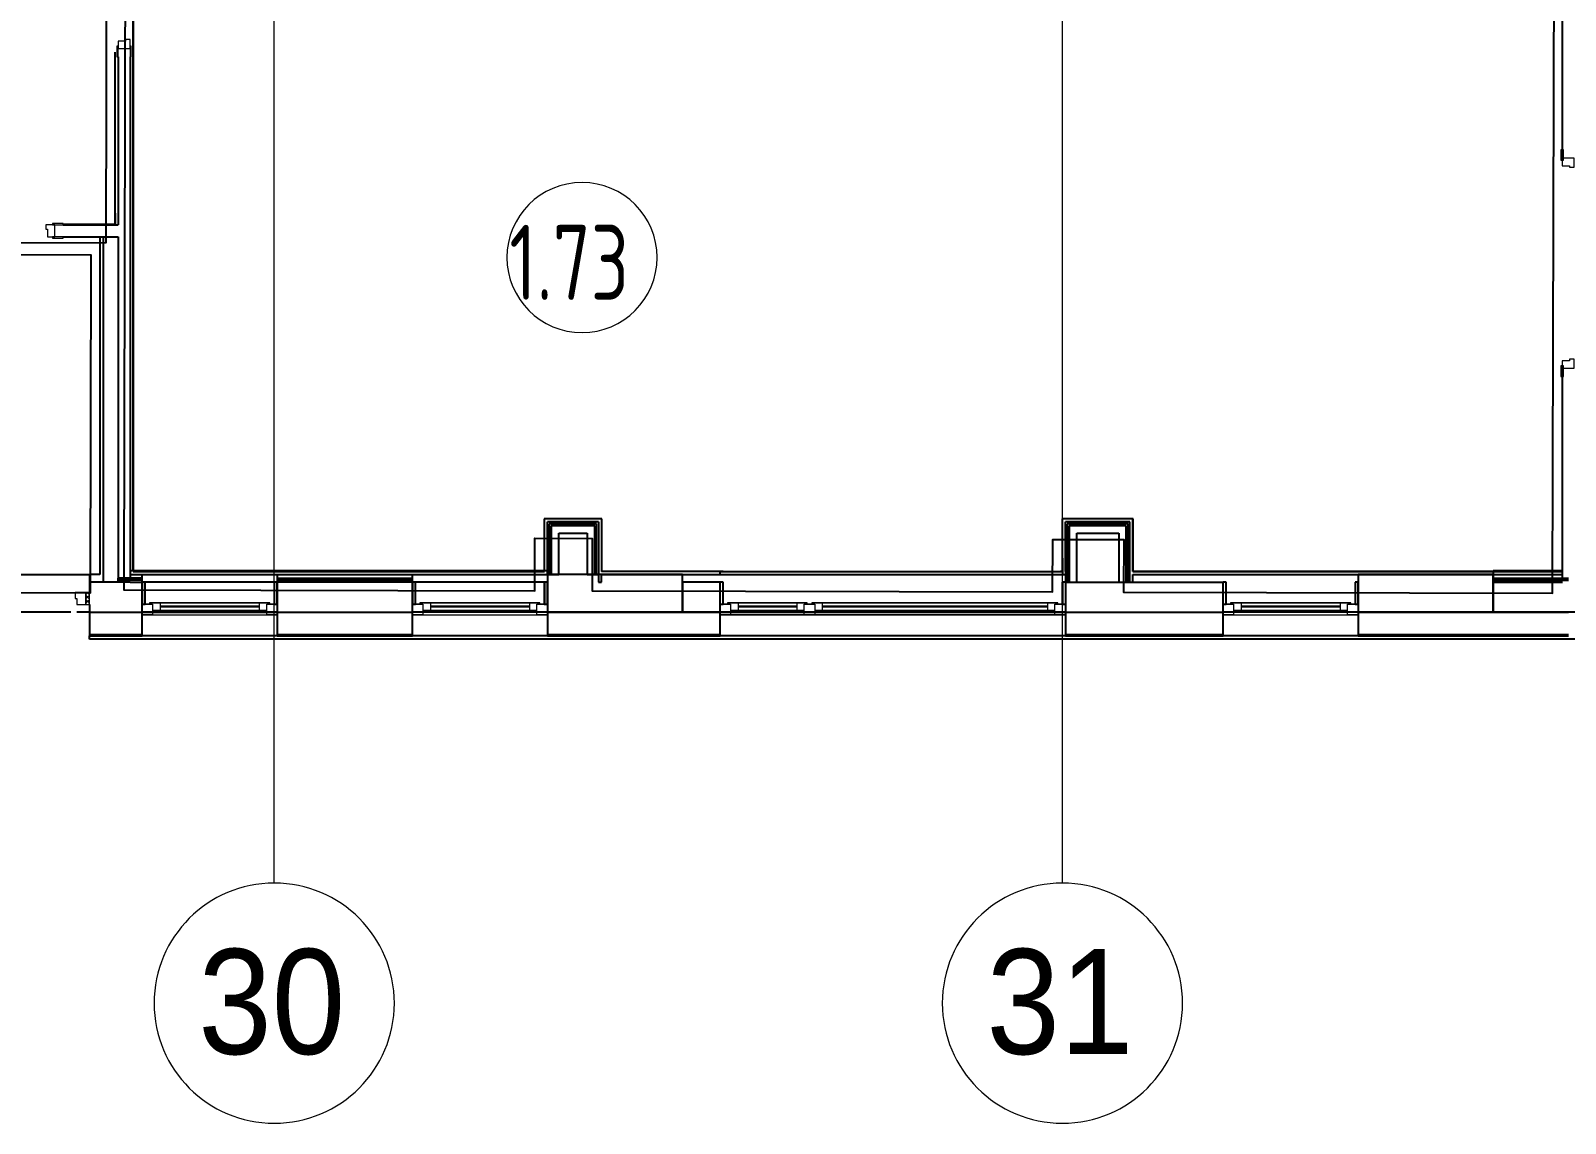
# Model space of a CAD drawing. Header units: millimetres. Extents: x -625 to 415037, y -3642 to 102118.
# Drawn here: x 109153 to 119375, y -3642 to 3637 of the extents above; entities that cross this region are included whole.
import ezdxf

# ---------------------------------------------------------------- set-up
doc = ezdxf.new("R2010")
doc.units = ezdxf.units.MM
doc.linetypes.add('Осевая', pattern=[6350, 1270, -952.5, 3175, -952.5])
for name, color, linetype, lineweight in [('A-AREA-IDEN', 7, 'Continuous', 9), ('A-DOOR-FRAM-2', 7, 'Continuous', 5), ('A-GLAZ', 7, 'Continuous', 9), ('A-GLAZ-1', 7, 'Continuous', 5), ('Оси', 7, 'Continuous', 9), ('Оси-1', 7, 'Continuous', 20), ('Оси-2', 7, 'Осевая', 9)]:
    doc.layers.add(name, color=color, linetype=linetype, lineweight=lineweight)
doc.layers.add('A-DOOR-FRAM-1', color=7, linetype='Continuous', lineweight=5, true_color=0xc0c0c0)
doc.styles.add('Arial', font='arial.ttf', dxfattribs={"width": 0.9, "height": 700})
doc.styles.add('СПДС', font='ГОСТ тип А.ttf', dxfattribs={"width": 0.9})

# ---------------------------------------------------------------- blocks, each defined once
blk = doc.blocks.new('120_Окно_СКБ_2Ст_Фрамуга сверху - 120_Окно_СКБ_2Ст_2300х2500_h_ ДОО-19727959-Объем проектирования 1 этажа')
at = {"layer": 'A-GLAZ'}
for p, q in [((-1150, -127), (-1150, -57)), ((-1150, -57), (-1080, -57)), ((-1080, -57), (-1080, -127)), ((520, -87), (-1080, -87)), ((-1080, -87), (-1080, -127)), ((-1030, -137), (-1030, -87)), ((470, -137), (470, -87)), ((520, -127), (520, -57)), ((520, -57), (590, -57)), ((520, -127), (520, -87)), ((590, -57), (590, -127)), ((1080, -87), (590, -87)), ((590, -87), (590, -127)), ((640, -137), (640, -87)), ((1030, -137), (1030, -87)), ((1080, -127), (1080, -57)), ((1080, -57), (1150, -57)), ((1080, -127), (1080, -87)), ((1150, -57), (1150, -127)), ((-1080, -127), (-1150, -127)), ((-1080, -127), (-1100, -127)), ((-1100, -127), (-1100, -137)), ((-1100, -137), (540, -137)), ((540, -137), (-1100, -137)), ((590, -127), (520, -127)), ((540, -127), (520, -127)), ((540, -137), (540, -127)), ((590, -127), (570, -127)), ((570, -127), (570, -137)), ((570, -137), (1100, -137)), ((1100, -137), (570, -137)), ((1150, -127), (1080, -127)), ((1100, -127), (1080, -127)), ((1100, -137), (1100, -127))]:
    blk.add_line(p, q, dxfattribs=at)
at = {"layer": 'A-GLAZ-1'}
for p, q in [((1150, -57), (-1150, -57)), ((-1080, -57), (1080, -57)), ((-1130, -127), (-1100, -127)), ((-1030, -107), (470, -107)), ((470, -117), (-1030, -117)), ((540, -127), (570, -127)), ((540, -127), (570, -127)), ((640, -107), (1030, -107)), ((1030, -117), (640, -117)), ((1100, -127), (1130, -127))]:
    blk.add_line(p, q, dxfattribs=at)
blk = doc.blocks.new('120_Окно_СКБ_1Ст - 120_Окно_СКБ_1Ст 900х2500_h_ с форточкой-22876038-Объем проектирования 1 этажа')
at = {"layer": 'A-GLAZ'}
for p, q in [((-450, -127), (-450, -57)), ((-450, -57), (-380, -57)), ((-380, -57), (-380, -127)), ((380, -87), (-380, -87)), ((-380, -87), (-380, -127)), ((-330, -137), (-330, -87)), ((330, -137), (330, -87)), ((380, -127), (380, -57)), ((380, -57), (450, -57)), ((380, -127), (380, -87)), ((450, -57), (450, -127)), ((-380, -127), (-450, -127)), ((-380, -127), (-400, -127)), ((-400, -127), (-400, -137)), ((-400, -137), (400, -137)), ((400, -137), (-400, -137)), ((450, -127), (380, -127)), ((400, -127), (380, -127)), ((400, -137), (400, -127))]:
    blk.add_line(p, q, dxfattribs=at)
at = {"layer": 'A-GLAZ-1'}
for p, q in [((450, -57), (-450, -57)), ((-430, -127), (-400, -127)), ((-330, -107), (330, -107)), ((330, -117), (-330, -117)), ((400, -127), (430, -127))]:
    blk.add_line(p, q, dxfattribs=at)
blk = doc.blocks.new('110_Дверь_СКБ_2Ст_Наружная - ДН-5_л__ Двухстворчатая 1350 х3800 _h_ в свету с верхним остеклением-21877029-Объем проектирования 1 этажа')
at = {"layer": 'A-DOOR-FRAM-2'}
h = blk.add_hatch(dxfattribs=at)
h.set_pattern_fill('FP_101', color=256, style=0, pattern_type=2)
h.set_pattern_definition([(45, (-496.384, 164.685), (-14.1421, 14.1421), []), (135, (-496.384, 164.685), (-14.1421, -14.1421), [])])
h.paths.add_polyline_path([(-681, 50), (-706, 50), (-706, -30), (-681, -30), (-681, 10)])
at = {"layer": 'A-DOOR-FRAM-1'}
for p, q in [((-681, 50), (-706, 50)), ((-706, 50), (-706, -30)), ((-620, 50), (-681, 50)), ((-681, 50), (-681, -30)), ((-681, -30), (-681, 50)), ((-620, 10), (-620, 50)), ((-610, 10), (-620, 10)), ((-610, -30), (-610, 10)), ((660, 10), (650, 10)), ((650, 10), (650, -30)), ((660, 50), (660, 10)), ((720, 50), (660, 50)), ((720, -30), (720, 50)), ((745, 50), (720, 50)), ((720, 50), (720, -30)), ((745, -30), (745, 50)), ((-706, -30), (-681, -30)), ((-681, -30), (-610, -30)), ((650, -30), (720, -30)), ((720, -30), (745, -30))]:
    blk.add_line(p, q, dxfattribs=at)
blk = doc.blocks.new('120_Окно_СКБ_1Ст - 120_Окно_СКБ_1Ст 900х2500_h_ с форточкой-V149-Объем проектирования 1 этажа')
at = {"layer": 'A-GLAZ'}
for p, q in [((-450, -127), (-450, -57)), ((-450, -57), (-380, -57)), ((-380, -57), (-380, -127)), ((380, -87), (-380, -87)), ((-380, -87), (-380, -127)), ((-330, -137), (-330, -87)), ((330, -137), (330, -87)), ((380, -127), (380, -57)), ((380, -57), (450, -57)), ((380, -127), (380, -87)), ((450, -57), (450, -127)), ((-380, -127), (-450, -127)), ((-380, -127), (-400, -127)), ((-400, -127), (-400, -137)), ((-400, -137), (400, -137)), ((400, -137), (-400, -137)), ((450, -127), (380, -127)), ((400, -127), (380, -127)), ((400, -137), (400, -127))]:
    blk.add_line(p, q, dxfattribs=at)
at = {"layer": 'A-GLAZ-1'}
for p, q in [((450, -57), (-450, -57)), ((-430, -127), (-400, -127)), ((-330, -107), (330, -107)), ((330, -117), (-330, -117)), ((400, -127), (430, -127))]:
    blk.add_line(p, q, dxfattribs=at)
blk = doc.blocks.new('120_Окно_СКБ_1Ст - 120_Окно_СКБ_1Ст 900х2500_h_ с форточкой-V71-Объем проектирования 1 этажа')
at = {"layer": 'A-GLAZ'}
for p, q in [((-450, -127), (-450, -57)), ((-450, -57), (-380, -57)), ((-380, -57), (-380, -127)), ((380, -87), (-380, -87)), ((-380, -87), (-380, -127)), ((-330, -137), (-330, -87)), ((330, -137), (330, -87)), ((380, -127), (380, -57)), ((380, -57), (450, -57)), ((380, -127), (380, -87)), ((450, -57), (450, -127)), ((-380, -127), (-450, -127)), ((-380, -127), (-400, -127)), ((-400, -127), (-400, -137)), ((-400, -137), (400, -137)), ((400, -137), (-400, -137)), ((450, -127), (380, -127)), ((400, -127), (380, -127)), ((400, -137), (400, -127))]:
    blk.add_line(p, q, dxfattribs=at)
at = {"layer": 'A-GLAZ-1'}
for p, q in [((450, -57), (-450, -57)), ((-430, -127), (-400, -127)), ((-330, -107), (330, -107)), ((330, -117), (-330, -117)), ((400, -127), (430, -127))]:
    blk.add_line(p, q, dxfattribs=at)
blk = doc.blocks.new('110_Дверь_СКБ_2Ст - Д-5_п_ Из игровой в коридор-32215844-Объем проектирования 1 этажа')
at = {"layer": 'A-DOOR-FRAM-1'}
for p, q in [((-672, 48), (-742, 48)), ((-742, 48), (-742, 40)), ((-742, 40), (-672, 40)), ((-638, 40), (-688, 40)), ((-688, 40), (-688, -40)), ((-672, 40), (-672, 48)), ((-638, -10), (-638, 40)), ((662, 40), (662, -10)), ((712, 40), (662, 40)), ((768, 48), (698, 48)), ((698, 48), (698, 40)), ((698, 40), (768, 40)), ((712, -40), (712, 40)), ((768, 40), (768, 48)), ((-672, -40), (-742, -40)), ((-742, -40), (-742, -48)), ((-742, -48), (-672, -48)), ((-688, -40), (-628, -40)), ((-672, -39), (-688, -39)), ((-688, -39), (-688, -40)), ((-688, -40), (-672, -40)), ((-672, -40), (-672, -39)), ((-672, -48), (-672, -40)), ((-628, -10), (-638, -10)), ((-628, -40), (-628, -10)), ((662, -10), (652, -10)), ((652, -10), (652, -40)), ((652, -40), (712, -40)), ((712, -39), (698, -39)), ((698, -39), (698, -40)), ((698, -40), (712, -40)), ((768, -40), (698, -40)), ((698, -40), (698, -48)), ((698, -48), (768, -48)), ((712, -40), (712, -39)), ((768, -48), (768, -40))]:
    blk.add_line(p, q, dxfattribs=at)
blk = doc.blocks.new('110_Дверь_СКБ_2Ст - Д-5_п__в составе перегородки _не входит в спец__-32680960-Объем проектирования 1 этажа')
at = {"layer": 'A-DOOR-FRAM-1'}
for p, q in [((-672, 8), (-742, 8)), ((-742, 8), (-742, 0)), ((-742, 0), (-672, 0)), ((-638, 0), (-688, 0)), ((-688, 0), (-688, -79)), ((-672, 0), (-688, 0)), ((-688, 0), (-688, -1)), ((-672, 0), (-672, 8)), ((-672, -1), (-672, 0)), ((-638, -49), (-638, 0)), ((662, 0), (662, -49)), ((712, 0), (662, 0)), ((768, 8), (698, 8)), ((698, 8), (698, 0)), ((712, 0), (698, 0)), ((698, 0), (698, -1)), ((698, 0), (768, 0)), ((712, -79), (712, 0)), ((712, -1), (712, 0)), ((768, 0), (768, 8)), ((-672, -1), (-742, -1)), ((-742, -1), (-742, -9)), ((-742, -9), (-672, -9)), ((-688, -79), (-628, -79)), ((-688, -1), (-672, -1)), ((-672, -9), (-672, -1)), ((-628, -49), (-638, -49)), ((-628, -79), (-628, -49)), ((662, -49), (652, -49)), ((652, -49), (652, -79)), ((652, -79), (712, -79)), ((698, -1), (712, -1)), ((768, -1), (698, -1)), ((698, -1), (698, -9)), ((698, -9), (768, -9)), ((768, -9), (768, -1))]:
    blk.add_line(p, q, dxfattribs=at)
blk = doc.blocks.new('110_Дверь_СКБ_2Ст - Д-2а_п_ Из коридора на лестницу-32239107-Объем проектирования 1 этажа')
at = {"layer": 'A-DOOR-FRAM-1'}
for p, q in [((-672, 48), (-742, 48)), ((-742, 48), (-742, 40)), ((-742, 40), (-672, 40)), ((-638, 40), (-688, 40)), ((-688, 40), (-688, -40)), ((-672, 40), (-672, 48)), ((-638, -10), (-638, 40)), ((662, 40), (662, -10)), ((712, 40), (662, 40)), ((768, 48), (698, 48)), ((698, 48), (698, 40)), ((698, 40), (768, 40)), ((712, -40), (712, 40)), ((768, 40), (768, 48)), ((-672, -40), (-742, -40)), ((-742, -40), (-742, -48)), ((-742, -48), (-672, -48)), ((-688, -40), (-628, -40)), ((-672, -39), (-688, -39)), ((-688, -39), (-688, -40)), ((-688, -40), (-672, -40)), ((-672, -40), (-672, -39)), ((-672, -48), (-672, -40)), ((-628, -10), (-638, -10)), ((-628, -40), (-628, -10)), ((662, -10), (652, -10)), ((652, -10), (652, -40)), ((652, -40), (712, -40)), ((712, -39), (698, -39)), ((698, -39), (698, -40)), ((698, -40), (712, -40)), ((768, -40), (698, -40)), ((698, -40), (698, -48)), ((698, -48), (768, -48)), ((712, -40), (712, -39)), ((768, -48), (768, -40))]:
    blk.add_line(p, q, dxfattribs=at)
blk = doc.blocks.new('Ось сетки - D8-29747960-Объем проектирования 1 этажа')
at = {"layer": 'Оси-1'}
for start, end in [(360, 180), (180, 360)]:
    blk.add_arc((0, 0), 4, start, end, dxfattribs=at)
blk = doc.blocks.new('Марка_Помещения - Номер-25198446-Объем проектирования 1 этажа')
at = {"layer": 'A-AREA-IDEN'}
for start, end in [(360, 180), (180, 360)]:
    blk.add_arc((0, 0), 2.5, start, end, dxfattribs=at)

msp = doc.modelspace()

# ---------------------------------------------------------------- linework, layer by layer
for p, q in [((109836, 35), (109836, 6463)), ((119354, 5023), (119354, 2844)), ((109835, 4944), (109835, 34)), ((109714, 3494), (109714, 2344)), ((109735, 3464), (109735, 2344)), ((109815, 3464), (109815, -11)), ((109715, 2421), (109715, 2345)), ((109715, 2345), (109369, 2345)), ((109369, 2344), (109735, 2344)), ((109369, 2264), (109735, 2264)), ((109369, 2263), (109615, 2263)), ((109614, 2264), (109614, 15)), ((109615, 14), (109615, 2264)), ((109635, 2264), (109635, -36)), ((109715, 2344), (109715, 2345)), ((109735, 2264), (109735, -11)), ((119354, 1334), (119354, 35)), ((112574, 385), (112574, 35)), ((112956, 385), (112574, 385)), ((112955, 384), (112575, 384)), ((112575, 35), (112575, 384)), ((112935, 364), (112595, 364)), ((112595, 34), (112595, 364)), ((112607, 351), (112607, 14)), ((112922, 351), (112607, 351)), ((112620, 339), (112620, 14)), ((112910, 339), (112620, 339)), ((112910, 14), (112910, 339)), ((112922, 14), (112922, 351)), ((112935, 364), (112935, -36)), ((112955, 384), (112955, 34)), ((112956, 35), (112956, 385)), ((116496, 385), (116024, 385)), ((116024, 385), (116024, 34)), ((116475, 364), (116045, 364)), ((116045, 34), (116045, 364)), ((116057, 351), (116057, -36)), ((116462, 351), (116057, 351)), ((116070, 339), (116070, -36)), ((116450, 339), (116070, 339)), ((116450, -36), (116450, 339)), ((116462, -36), (116462, 351)), ((116475, -36), (116475, 364)), ((116495, 34), (116495, 384)), ((116495, 384), (116495, 34)), ((116496, 35), (116496, 385)), ((112670, 14), (112670, 289)), ((112670, 289), (112860, 289)), ((112860, 289), (112860, 14)), ((116120, -36), (116120, 289)), ((116120, 289), (116400, 289)), ((116400, 289), (116400, -36)), ((116025, 122), (116025, 14)), ((119355, -11), (119355, 122)), ((108095, 14), (109545, 14)), ((109614, 15), (109545, 15)), ((109545, 15), (109545, 14)), ((109545, 14), (109545, -36)), ((109615, 14), (109615, 14)), ((112595, 39), (109815, 39)), ((109815, 14), (112670, 14)), ((112575, 34), (109835, 34)), ((112574, 35), (109836, 35)), ((109836, 34), (112575, 34)), ((109895, -386), (109895, 14)), ((109895, 14), (110795, 14)), ((110795, 14), (110795, -386)), ((111695, -386), (111695, 14)), ((111695, 14), (112595, 14)), ((112575, 34), (112575, 35)), ((112575, 35), (112575, 35)), ((112575, 35), (112575, 34)), ((112595, 14), (112595, 34)), ((113495, 14), (112595, 14)), ((112595, 14), (112595, -236)), ((112595, 14), (112595, 14)), ((112860, 14), (112935, 14)), ((113745, 34), (112955, 34)), ((112955, -36), (112955, 14)), ((112955, 14), (113745, 14)), ((113766, 35), (112956, 35)), ((113495, -36), (113495, 14)), ((113745, 14), (113745, 34)), ((113745, 34), (116024, 34)), ((113745, 14), (116025, 14)), ((113766, 34), (113766, 35)), ((113766, 35), (116012, 35)), ((116025, 35), (116012, 35)), ((116012, 35), (116012, 34)), ((116024, 34), (116025, 34)), ((116025, 34), (116025, 35)), ((116025, 14), (116045, 14)), ((116045, 34), (116045, -386)), ((119355, 34), (116495, 34)), ((116495, 34), (119355, 34)), ((116495, -36), (116495, 14)), ((116495, 14), (119355, 14)), ((119354, 35), (116496, 35)), ((118895, 14), (117995, 14)), ((117995, 14), (117995, -236)), ((119355, 39), (118895, 39)), ((118895, 39), (118895, -36)), ((118895, -36), (118895, 14)), ((109815, -36), (109545, -36)), ((109545, -36), (109545, -106)), ((109735, -36), (109735, -11)), ((109895, -11), (109735, -11)), ((109895, -24), (109735, -24)), ((109815, -36), (109895, -36)), ((109895, -36), (109895, -184)), ((109915, -36), (109895, -36)), ((110775, -36), (109915, -36)), ((109915, -184), (109915, -36)), ((109916, -36), (109915, -36)), ((109916, -184), (109916, -36)), ((110774, -36), (110774, -184)), ((110775, -36), (110774, -36)), ((110775, -36), (110775, -184)), ((110795, -36), (110775, -36)), ((110795, -11), (111695, -11)), ((110795, -24), (111695, -24)), ((111695, -36), (110795, -36)), ((110795, -184), (110795, -36)), ((111695, -36), (111695, -184)), ((111715, -36), (111695, -36)), ((112575, -36), (111715, -36)), ((111715, -184), (111715, -36)), ((111716, -36), (111715, -36)), ((111716, -184), (111716, -36)), ((112574, -36), (112574, -184)), ((112575, -36), (112574, -36)), ((112575, -36), (112575, -184)), ((112595, -36), (112575, -36)), ((112595, -184), (112595, -36)), ((112935, -36), (112955, -36)), ((113745, -36), (113495, -36)), ((113495, -36), (113495, -236)), ((113495, -236), (113495, -36)), ((113745, -386), (113745, -36)), ((113765, -36), (113745, -36)), ((113765, -184), (113765, -36)), ((113766, -36), (113765, -36)), ((113766, -184), (113766, -36)), ((116024, -36), (116024, -184)), ((116025, -36), (116024, -36)), ((116025, -36), (116025, -184)), ((116045, -36), (116025, -36)), ((116045, -36), (117095, -36)), ((117095, -386), (117095, -36)), ((117115, -36), (117095, -36)), ((117115, -184), (117115, -36)), ((117116, -36), (117115, -36)), ((117116, -184), (117116, -36)), ((117974, -36), (117974, -184)), ((117975, -36), (117974, -36)), ((117975, -36), (117975, -184)), ((117995, -36), (117975, -36)), ((117995, -184), (117995, -36)), ((118895, -11), (119395, -11)), ((118895, -24), (119395, -24)), ((118895, -36), (118895, -36)), ((118895, -36), (118895, -236)), ((118895, -236), (118895, -36)), ((118895, -36), (119355, -36)), ((109545, -186), (109545, -386)), ((109895, -184), (109915, -184)), ((109915, -184), (109916, -184)), ((110774, -184), (110775, -184)), ((110775, -184), (110795, -184)), ((111695, -184), (111715, -184)), ((111715, -184), (111716, -184)), ((112574, -184), (112575, -184)), ((112575, -184), (112595, -184)), ((113745, -184), (113765, -184)), ((113765, -184), (113766, -184)), ((116024, -184), (116025, -184)), ((116025, -184), (116045, -184)), ((117095, -184), (117115, -184)), ((117115, -184), (117116, -184)), ((117974, -184), (117975, -184)), ((117975, -184), (117995, -184)), ((109420, -236), (108220, -236)), ((109545, -236), (109460, -236)), ((109545, -236), (109895, -236)), ((109545, -236), (111695, -236)), ((110795, -236), (109895, -236)), ((110795, -236), (111695, -236)), ((113745, -236), (111695, -236)), ((112595, -236), (111695, -236)), ((112595, -236), (112595, -386)), ((112595, -236), (113495, -236)), ((113495, -236), (113745, -236)), ((113745, -236), (117095, -236)), ((116045, -236), (113745, -236)), ((116045, -236), (117095, -236)), ((121295, -236), (117095, -236)), ((117995, -236), (117095, -236)), ((117995, -236), (117995, -386)), ((117995, -236), (118895, -236)), ((118895, -236), (119395, -236)), ((109545, -386), (109545, -394)), ((109545, -386), (109895, -386)), ((109545, -389), (109895, -389)), ((109545, -394), (109895, -394)), ((109545, -416), (109545, -394)), ((109895, -394), (109895, -386)), ((110795, -394), (109895, -394)), ((110795, -386), (110795, -394)), ((110795, -386), (111695, -386)), ((110795, -389), (111695, -389)), ((110795, -394), (111695, -394)), ((111695, -394), (111695, -386)), ((112595, -394), (111695, -394)), ((112595, -386), (112595, -394)), ((112595, -386), (113745, -386)), ((112595, -389), (113745, -389)), ((112595, -394), (113745, -394)), ((113745, -394), (113745, -386)), ((116045, -394), (113745, -394)), ((116045, -386), (116045, -394)), ((116045, -386), (117095, -386)), ((116045, -389), (117095, -389)), ((116045, -394), (117095, -394)), ((117095, -394), (117095, -386)), ((117995, -394), (117095, -394)), ((117995, -386), (117995, -394)), ((117995, -386), (119395, -386)), ((117995, -389), (119395, -389)), ((117995, -394), (119395, -394)), ((125325, -416), (109545, -416))]:
    msp.add_line(p, q)
at = {"flags": 128}
for points in [[(109655, 2223), (109674, 10121), (107396, 10126), (107378, 2228)], [(109787, 6341), (109772, -87), (112510, -94), (112511, 256), (112893, 255), (112892, -95), (115960, -102), (115961, 248), (116433, 247), (116432, -103), (119290, -110), (119302, 4878), (111922, 4896), (111925, 6336)], [(107452, -102), (109550, -107), (109555, 2141), (107457, 2146)]]:
    msp.add_lwpolyline(points, close=True, dxfattribs=at)
at = {"layer": 'Оси'}
for p, q in [((110775, -2042), (110775, 2958)), ((116025, -2042), (116025, 2958))]:
    msp.add_line(p, q, dxfattribs=at)
at = {"layer": 'Оси-2'}
for p, q in [((110775, 2958), (110775, 16892)), ((116025, 2958), (116025, 16779))]:
    msp.add_line(p, q, dxfattribs=at)

# ---------------------------------------------------------------- block references
for name, p, rotation in [('110_Дверь_СКБ_2Ст - Д-5_п_ Из игровой в коридор-32215844-Объем проектирования 1 этажа', (109775, 4206), 89.99999999999991), ('110_Дверь_СКБ_2Ст - Д-5_п__в составе перегородки _не входит в спец__-32680960-Объем проектирования 1 этажа', (119354, 2076), 90), ('110_Дверь_СКБ_2Ст - Д-2а_п_ Из коридора на лестницу-32239107-Объем проектирования 1 этажа', (108626, 2304), 180), ('110_Дверь_СКБ_2Ст_Наружная - ДН-5_л__ Двухстворчатая 1350 х3800 _h_ в свету с верхним остеклением-21877029-Объем проектирования 1 этажа', (108839, -136), 180)]:
    msp.add_blockref(name, p, dxfattribs=dict(rotation=rotation))
at = {"color": 3, "rotation": 180}
for name, p in [('120_Окно_СКБ_1Ст - 120_Окно_СКБ_1Ст 900х2500_h_ с форточкой-V149-Объем проектирования 1 этажа', (110345, -311)), ('120_Окно_СКБ_1Ст - 120_Окно_СКБ_1Ст 900х2500_h_ с форточкой-V71-Объем проектирования 1 этажа', (112145, -311)), ('120_Окно_СКБ_2Ст_Фрамуга сверху - 120_Окно_СКБ_2Ст_2300х2500_h_ ДОО-19727959-Объем проектирования 1 этажа', (114895, -311)), ('120_Окно_СКБ_1Ст - 120_Окно_СКБ_1Ст 900х2500_h_ с форточкой-22876038-Объем проектирования 1 этажа', (117545, -311))]:
    msp.add_blockref(name, p, dxfattribs=at)
at = {"layer": 'A-AREA-IDEN', "xscale": 199.9999999999999, "yscale": 199.9999999999999, "zscale": 199.9999999999999}
msp.add_blockref('Марка_Помещения - Номер-25198446-Объем проектирования 1 этажа', (112825, 2126), dxfattribs=at)
at = {"layer": 'Оси-1', "xscale": 199.9999999999999, "yscale": 199.9999999999999, "zscale": 199.9999999999999}
for p in [(110775, -2842), (116025, -2842)]:
    msp.add_blockref('Ось сетки - D8-29747960-Объем проектирования 1 этажа', p, dxfattribs=at)

# ---------------------------------------------------------------- texts
at = {"layer": 'A-AREA-IDEN', "insert": (112341, 2344), "char_height": 500, "width": 1212.15, "attachment_point": 1, "style": 'СПДС'}
msp.add_mtext('1.73', dxfattribs=at)
at = {"layer": 'Оси', "char_height": 700, "width": 1212.15, "attachment_point": 1, "style": 'Arial'}
for s, insert in [('30', (110269, -2481)), ('31', (115519, -2481))]:
    msp.add_mtext(s, dxfattribs=dict(at, insert=insert))

doc.saveas('drawing.dxf')
